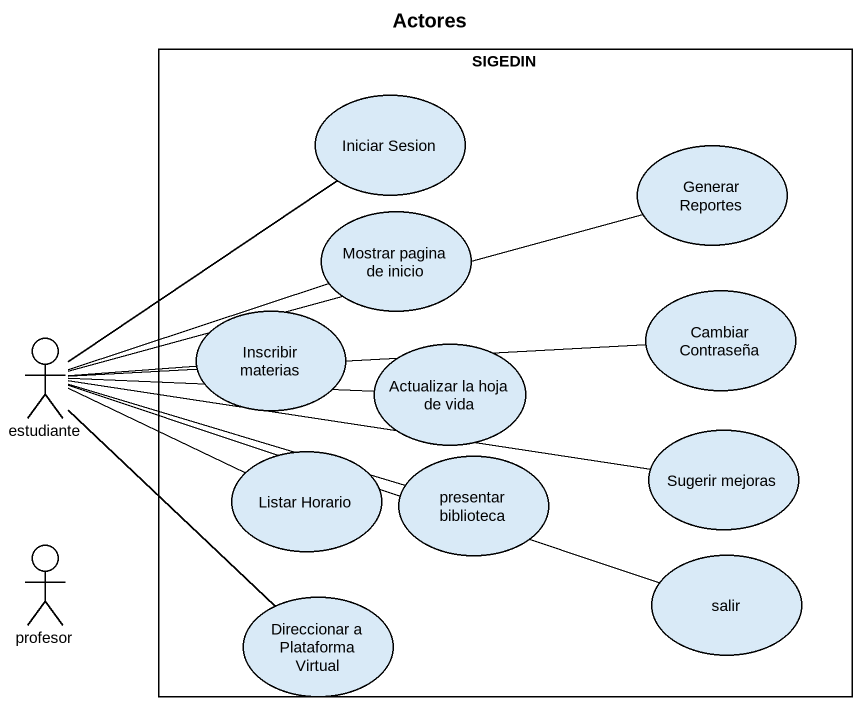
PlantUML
@startuml
title Actores
rectangle SIGEDIN {
  usecase "Iniciar Sesion" as Iniciar_Sesion
  usecase "Generar Reportes" as Generar_Reportes
  usecase "Mostrar pagina de inicio" as Mostrar_pagina_de_inicio
  usecase "Inscribir materias" as Inscribir_materias
  usecase "Cambiar Contraseña" as Cambiar_Contraseña
  usecase "Actualizar la hoja de vida" as Actualizar_la_hoja_de_vida
  usecase "Sugerir mejoras" as Sugerir_mejoras
  usecase "Listar Horario" as Listar_Horario
  usecase "presentar biblioteca" as presentar_biblioteca
  usecase salir
  usecase "Direccionar a Plataforma Virtual" as Direccionar_a_Plataforma
}
actor estudiante
actor profesor
estudiante -up- Iniciar_Sesion
estudiante -right- Generar_Reportes
estudiante -right- Mostrar_pagina_de_inicio
estudiante -right- Inscribir_materias
estudiante -right- Cambiar_Contraseña
estudiante -right- Actualizar_la_hoja_de_vida
estudiante -right- Sugerir_mejoras
estudiante -right- Listar_Horario
estudiante -right- presentar_biblioteca
estudiante -right- salir
estudiante -- Direccionar_a_Plataforma
@enduml
